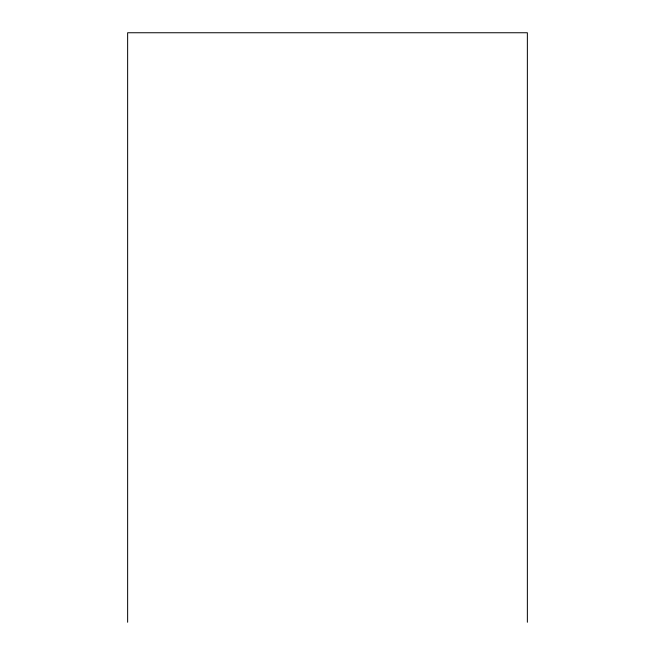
<?xml version="1.0" encoding="UTF-8"?>
<svg xmlns="http://www.w3.org/2000/svg" width="655" height="655" viewBox="0 0 655 655"><rect width="100%" height="100%" fill="white"/><g stroke="black" fill="none" stroke-linecap="round" stroke-linejoin="round"><path stroke-width="0.98" d="M527.365 622.25L527.365 32.75L127.635 32.75L127.635 622.25"/></g></svg>
